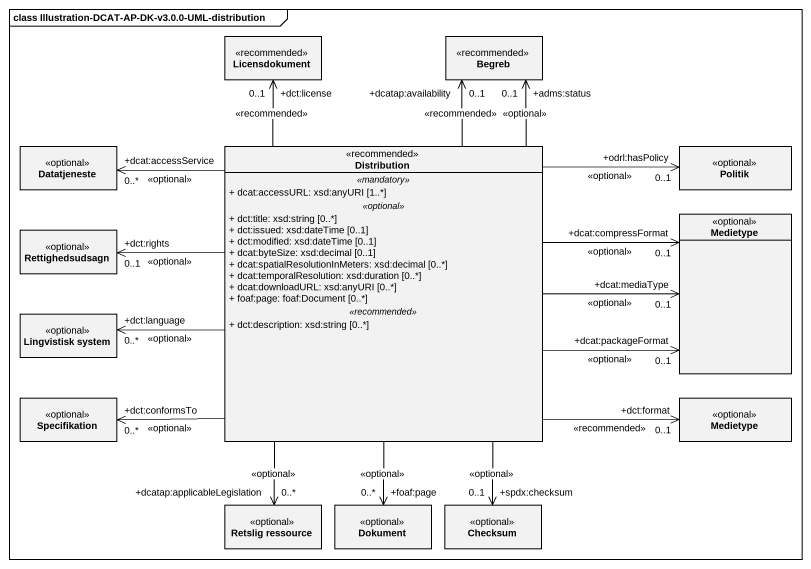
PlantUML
@startuml
mainframe class Illustration-DCAT-AP-DK-v3.0.0-UML-distribution
hide circle
hide empty members
skinparam classAttributeIconSize 0
class Licensdokument <<recommended>>
class Begreb <<recommended>>
class Datatjeneste <<optional>>
class Distribution <<recommended>> {
  .. <<mandatory>> ..
  + dcat:accessURL: xsd:anyURI [1..*]
  .. <<optional>> ..
  + dct:title: xsd:string [0..*]
  + dct:issued: xsd:dateTime [0..1]
  + dct:modified: xsd:dateTime [0..1]
  + dcat:byteSize: xsd:decimal [0..1]
  + dcat:spatialResolutionInMeters: xsd:decimal [0..*]
  + dcat:temporalResolution: xsd:duration [0..*]
  + dcat:downloadURL: xsd:anyURI [0..*]
  + foaf:page: foaf:Document [0..*]
  .. <<recommended>> ..
  + dct:description: xsd:string [0..*]
}
class Politik <<optional>>
class Rettighedsudsagn <<optional>>
class Medietype <<optional>>
class "Lingvistisk system" as Lingvistisk_system <<optional>>
class Specifikation <<optional>>
class "Medietype" as Medietype_2 <<optional>>
class "Retslig ressource" as Retslig_ressource <<optional>>
class Dokument <<optional>>
class Checksum <<optional>>
Distribution -up-> "+dct:license\n0..1" Licensdokument : <<recommended>>
Distribution -up-> "+adms:status\n0..1" Begreb : <<optional>>
Distribution -up-> "+dcatap:availability\n0..1" Begreb : <<recommended>>
Distribution -left-> "+dcat:accessService\n0..*" Datatjeneste : <<optional>>
Distribution -right-> "+odrl:hasPolicy\n0..1" Politik : <<optional>>
Distribution -left-> "+dct:rights\n0..1" Rettighedsudsagn : <<optional>>
Distribution -right-> "+dcat:packageFormat\n0..1" Medietype : <<optional>>
Distribution -right-> "+dcat:mediaType\n0..1" Medietype : <<optional>>
Distribution -right-> "+dcat:compressFormat\n0..1" Medietype : <<optional>>
Distribution -left-> "+dct:language\n0..*" Lingvistisk_system : <<optional>>
Distribution -left-> "+dct:conformsTo\n0..*" Specifikation : <<optional>>
Distribution -right-> "+dct:format\n0..1" Medietype_2 : <<recommended>>
Distribution --> "+dcatap:applicableLegislation\n0..*" Retslig_ressource : <<optional>>
Distribution --> "+foaf:page\n0..*" Dokument : <<optional>>
Distribution --> "+spdx:checksum\n0..1" Checksum : <<optional>>
@enduml
